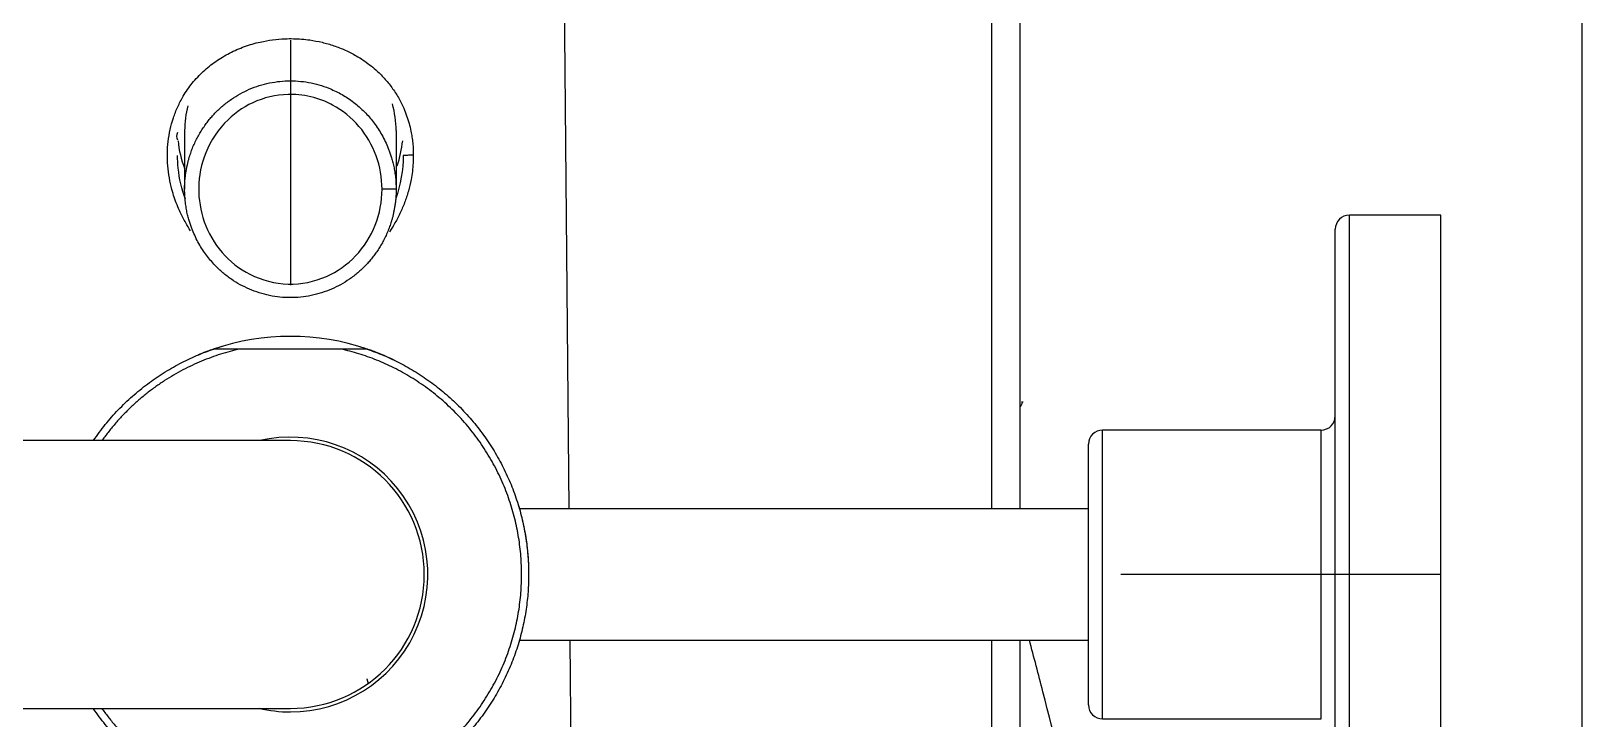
# Model space of a CAD drawing. Header units: millimetres. Extents: x -33000 to 294000, y 0 to 42408.
# Drawn here: x 94795 to 94905, y 17653.7 to 17702.5 of the extents above; entities that cross this region are included whole.
import ezdxf

# ---------------------------------------------------------------- set-up
doc = ezdxf.new("R2010")
doc.units = ezdxf.units.MM
doc.header["$LTSCALE"] = 50
doc.layers.add('arch', color=8, linetype='Continuous')

msp = doc.modelspace()

# ---------------------------------------------------------------- linework, layer by layer
at = {"layer": 'arch'}
for p, q in [((94905, 18123.96), (94905, 17223.73)), ((94833.16, 17668.61), (94832.8, 17709.96)), ((94813.39, 17701.88), (94813.39, 17684.49)), ((94805.89, 17695.46), (94805.89, 17691.3)), ((94888.5, 17638.46), (94888.5, 17689.46)), ((94895, 17689.46), (94888.5, 17689.46)), ((94895, 17638.46), (94895, 17689.46)), ((94887.5, 17639.46), (94887.5, 17688.46)), ((94871, 17653.71), (94871, 17674.21)), ((94886.5, 17674.21), (94871, 17674.21)), ((94886.5, 17653.71), (94886.5, 17674.21)), ((94813.39, 17673.46), (94754.44, 17673.46)), ((94870, 17654.71), (94870, 17673.21)), ((94870, 17668.61), (94829.64, 17668.61)), ((94895, 17663.96), (94872.29, 17663.96)), ((94829.64, 17659.31), (94870, 17659.31)), ((94833.39, 17642.16), (94833.24, 17659.31)), ((94754.44, 17654.46), (94813.39, 17654.46)), ((94871, 17653.71), (94886.5, 17653.71))]:
    msp.add_line(p, q, dxfattribs=at)
for centre, radius, start, end in [((94888.5, 17688.46), 1, 90, 180), ((94813.39, 17663.96), 16.9, 71.2171, 108.7829), ((94813.39, 17663.96), 16.9, 108.7819, 112.815), ((94813.39, 17663.96), 16.9, 64.1531, 71.2181), ((94886.5, 17675.21), 1, 270, 0), ((94813.39, 17663.96), 9.75, 270, 102.9994), ((94871, 17673.21), 1, 90, 180), ((94813.39, 17663.96), 9.5, 270, 90), ((94813.39, 17663.96), 9.75, 256.815, 270), ((94871, 17654.71), 1, 180, 270)]:
    msp.add_arc(centre, radius, start, end, dxfattribs=at)
for centre, major_axis, ratio, start_param, end_param in [((94813.39, 17695.46), (7.5, 0), 0.965926, 2.894781, 3.141593), ((94813.39, 17695.46), (7.5, 0), 0.965926, 0, 0.265955), ((94805.79, 17695.06), (0, 0.5), 0.939693, 1.027301, 2.114292), ((94813.39, 17695.46), (8, 0), 0.965926, 3.23427, 3.496985), ((94813.39, 17695.46), (8, 0), 0.965926, 5.953809, 6.190312)]:
    msp.add_ellipse(centre, major_axis=major_axis, ratio=ratio, start_param=start_param, end_param=end_param, dxfattribs=at)
for points, degree in [([(94863.14, 17668.61), (94863.14, 17911.96)], 1), ([(94865.14, 17911.96), (94865.14, 17668.61)], 1), ([(94820.89, 17695.46), (94820.89, 17691.3)], 1), ([(94821.39, 17693.7), (94821.39, 17692.66), (94821.2, 17691.62), (94820.86, 17690.64)], 3), ([(94820.89, 17691.3), (94819.89, 17691.3)], 1), ([(94816.99, 17679.96), (94809.79, 17679.96)], 1), ([(94863.14, 17585.29), (94863.14, 17659.31)], 1), ([(94865.14, 17659.31), (94865.14, 17584.34)], 1)]:
    msp.add_open_spline(points, degree=degree, dxfattribs=at)
for points, knots in [([(94806.31, 17688.36), (94806.19, 17688.54), (94805.93, 17688.97), (94805.61, 17689.58), (94805.35, 17690.19), (94805.15, 17690.73), (94804.96, 17691.37), (94804.8, 17692.11), (94804.68, 17692.97), (94804.65, 17693.83), (94804.71, 17694.69), (94804.85, 17695.54), (94805.04, 17696.23), (94805.23, 17696.76), (94805.4, 17697.15), (94805.58, 17697.54), (94805.81, 17697.95), (94806.09, 17698.39), (94806.43, 17698.84), (94806.81, 17699.27), (94807.21, 17699.66), (94807.64, 17700.04), (94808.1, 17700.38), (94808.58, 17700.69), (94809.08, 17700.97), (94809.6, 17701.22), (94810.14, 17701.43), (94810.69, 17701.61), (94811.35, 17701.78), (94812.13, 17701.92), (94812.91, 17701.99), (94813.6, 17701.99), (94814.19, 17701.96), (94814.87, 17701.89), (94815.64, 17701.74), (94816.48, 17701.5), (94817.29, 17701.18), (94817.98, 17700.83), (94818.55, 17700.47), (94819.01, 17700.14), (94819.41, 17699.81), (94819.76, 17699.49), (94820.05, 17699.18), (94820.33, 17698.86), (94820.67, 17698.41), (94821.06, 17697.82), (94821.4, 17697.14), (94821.64, 17696.52), (94821.82, 17695.98), (94821.94, 17695.47), (94822.02, 17695), (94822.07, 17694.57), (94822.11, 17694.14), (94822.11, 17693.85), (94822.11, 17693.71)], [0, 0, 0, 0, 0.020387, 0.046666, 0.06436, 0.081851, 0.0992, 0.125623, 0.151552, 0.177893, 0.203869, 0.230112, 0.256253, 0.269362, 0.282471, 0.295623, 0.308858, 0.326343, 0.343931, 0.361711, 0.379277, 0.39696, 0.414838, 0.432583, 0.450354, 0.468221, 0.486022, 0.503858, 0.521797, 0.548649, 0.575473, 0.593354, 0.611234, 0.62918, 0.656054, 0.682811, 0.709601, 0.736278, 0.754141, 0.771865, 0.789526, 0.802882, 0.816142, 0.829339, 0.84251, 0.869035, 0.895182, 0.912687, 0.930144, 0.947653, 0.960666, 0.973702, 0.986799, 1, 1, 1, 1]), ([(94805.89, 17691.3), (94805.89, 17691.3), (94805.89, 17691.41), (94805.89, 17691.62), (94805.91, 17691.93), (94805.94, 17692.22), (94805.98, 17692.5), (94806.03, 17692.77), (94806.08, 17693.02), (94806.13, 17693.25), (94806.19, 17693.47), (94806.25, 17693.68), (94806.32, 17693.86), (94806.38, 17694.04), (94806.47, 17694.28), (94806.6, 17694.58), (94806.77, 17694.93), (94806.96, 17695.27), (94807.16, 17695.59), (94807.37, 17695.89), (94807.58, 17696.18), (94807.81, 17696.45), (94808.14, 17696.81), (94808.59, 17697.23), (94809.19, 17697.69), (94809.82, 17698.08), (94810.48, 17698.41), (94811.18, 17698.67), (94811.91, 17698.86), (94812.65, 17698.97), (94813.39, 17699.01), (94814.13, 17698.97), (94814.87, 17698.86), (94815.6, 17698.67), (94816.37, 17698.38), (94817.18, 17697.97), (94818, 17697.4), (94818.73, 17696.74), (94819.37, 17695.99), (94819.91, 17695.15), (94820.24, 17694.45), (94820.43, 17693.95), (94820.53, 17693.67), (94820.62, 17693.36), (94820.71, 17693.01), (94820.78, 17692.63), (94820.84, 17692.22), (94820.88, 17691.77), (94820.89, 17691.46), (94820.89, 17691.3)], [0, 0, 0, 0, 0.000036, 0.013569, 0.026528, 0.038914, 0.050727, 0.061967, 0.072634, 0.082728, 0.092248, 0.101195, 0.10957, 0.117371, 0.124599, 0.141598, 0.158197, 0.174398, 0.190201, 0.205606, 0.220614, 0.235226, 0.249442, 0.281862, 0.313521, 0.344431, 0.374601, 0.406302, 0.437769, 0.469018, 0.500066, 0.53105, 0.562279, 0.593768, 0.625533, 0.665843, 0.707551, 0.750683, 0.789355, 0.830938, 0.87544, 0.886483, 0.898819, 0.912448, 0.927372, 0.943588, 0.961099, 0.979903, 1, 1, 1, 1]), ([(94819.89, 17691.3), (94819.89, 17690.43), (94819.73, 17689.57), (94819.09, 17687.95), (94818.62, 17687.2), (94817.43, 17685.96), (94816.72, 17685.46), (94815.1, 17684.74), (94814.16, 17684.55), (94812.3, 17684.6), (94811.36, 17684.84), (94809.77, 17685.65), (94809.1, 17686.18), (94807.99, 17687.46), (94807.56, 17688.2), (94807.01, 17689.77), (94806.88, 17690.59), (94806.9, 17692.25), (94807.07, 17693.1), (94807.74, 17694.77), (94808.28, 17695.58), (94809.56, 17696.8), (94810.25, 17697.26), (94811.81, 17697.89), (94812.69, 17698.05), (94814.14, 17698.01), (94814.72, 17697.92), (94815.65, 17697.63), (94816.03, 17697.47), (94817.09, 17696.89), (94817.73, 17696.38), (94818.78, 17695.15), (94819.2, 17694.44), (94819.75, 17692.92), (94819.89, 17692.11), (94819.89, 17691.3)], [0, 0, 0, 0, 0.062689, 0.062689, 0.125322, 0.125322, 0.186753, 0.186753, 0.25368, 0.25368, 0.32165, 0.32165, 0.38251, 0.38251, 0.44342, 0.44342, 0.502419, 0.502419, 0.563692, 0.563692, 0.632332, 0.632332, 0.691175, 0.691175, 0.754148, 0.754148, 0.795876, 0.795876, 0.825021, 0.825021, 0.88336, 0.88336, 0.941654, 0.941654, 1, 1, 1, 1]), ([(94805.94, 17690.6), (94805.68, 17691.31), (94805.51, 17692.05), (94805.41, 17693.1), (94805.39, 17693.4), (94805.39, 17693.7)], [0, 0, 0, 0, 0.715973, 0.715973, 1, 1, 1, 1]), ([(94822.11, 17693.71), (94822.11, 17693.52), (94822.1, 17693.14), (94822.05, 17692.57), (94821.94, 17691.9), (94821.77, 17691.16), (94821.5, 17690.35), (94821.16, 17689.56), (94820.8, 17688.87), (94820.53, 17688.45), (94820.41, 17688.27)], [0, 0, 0, 0, 0.097067, 0.195157, 0.294735, 0.441316, 0.590216, 0.737654, 0.886534, 1, 1, 1, 1]), ([(94820.89, 17691.3), (94820.89, 17691.2), (94820.89, 17690.98), (94820.87, 17690.68), (94820.84, 17690.38), (94820.8, 17690.1), (94820.75, 17689.84), (94820.7, 17689.59), (94820.65, 17689.35), (94820.59, 17689.14), (94820.53, 17688.93), (94820.46, 17688.74), (94820.4, 17688.57), (94820.31, 17688.33), (94820.18, 17688.03), (94820.01, 17687.67), (94819.82, 17687.33), (94819.62, 17687.01), (94819.41, 17686.71), (94819.2, 17686.43), (94818.97, 17686.16), (94818.64, 17685.8), (94818.19, 17685.37), (94817.59, 17684.91), (94816.96, 17684.52), (94816.3, 17684.2), (94815.6, 17683.94), (94814.87, 17683.75), (94814.13, 17683.63), (94813.64, 17683.61), (94813.14, 17683.61), (94812.65, 17683.63), (94811.91, 17683.75), (94811.18, 17683.94), (94810.49, 17684.2), (94809.82, 17684.52), (94809.19, 17684.91), (94808.59, 17685.37), (94808, 17685.93), (94807.41, 17686.62), (94806.87, 17687.45), (94806.54, 17688.15), (94806.35, 17688.66), (94806.25, 17688.94), (94806.16, 17689.25), (94806.07, 17689.59), (94806, 17689.97), (94805.94, 17690.39), (94805.9, 17690.83), (94805.89, 17691.14), (94805.89, 17691.3)], [0, 0, 0, 0, 0.013537, 0.0265, 0.03889, 0.050706, 0.061948, 0.072617, 0.082712, 0.092233, 0.101181, 0.109555, 0.117356, 0.124582, 0.141602, 0.158217, 0.174426, 0.190232, 0.205633, 0.220632, 0.235228, 0.249422, 0.281889, 0.313568, 0.34447, 0.374604, 0.406318, 0.437787, 0.469026, 0.500051, 0.500073, 0.531007, 0.562215, 0.593715, 0.625521, 0.655591, 0.686469, 0.718169, 0.7507, 0.789366, 0.83095, 0.875461, 0.8865, 0.898834, 0.912464, 0.927388, 0.943607, 0.961122, 0.979932, 1, 1, 1, 1]), ([(94808.5, 17680.13), (94808.27, 17680.06), (94807.9, 17679.94), (94807.54, 17679.81), (94807.4, 17679.76)], [0, 0, 0, 0, 0.619466, 1, 1, 1, 1]), ([(94819.38, 17679.76), (94819.27, 17679.8), (94818.9, 17679.94), (94818.52, 17680.06), (94818.25, 17680.14)], [0, 0, 0, 0, 0.28553, 1, 1, 1, 1]), ([(94809.79, 17679.96), (94809.62, 17679.96), (94809.46, 17679.96), (94809.21, 17679.96), (94809.12, 17679.96), (94808.96, 17679.96), (94808.88, 17679.96), (94808.71, 17679.96), (94808.63, 17679.96), (94808.51, 17679.96), (94808.47, 17679.96), (94808.38, 17679.96), (94808.35, 17679.96), (94808.29, 17679.96), (94808.27, 17679.96), (94808.23, 17679.96), (94808.21, 17679.96), (94808.17, 17679.96), (94808.15, 17679.96), (94808.12, 17679.96), (94808.1, 17679.96), (94808.07, 17679.96), (94808.07, 17679.96), (94808.05, 17679.96), (94808.04, 17679.96), (94808.02, 17679.96), (94808, 17679.96), (94807.98, 17679.96), (94807.97, 17679.96), (94807.96, 17679.96), (94807.95, 17679.96), (94807.95, 17679.96), (94807.95, 17679.96), (94807.95, 17679.96)], [0, 0, 0, 0, 0.25, 0.25, 0.375, 0.375, 0.5, 0.5, 0.625, 0.625, 0.6875, 0.6875, 0.75, 0.75, 0.78125, 0.78125, 0.8125, 0.8125, 0.84375, 0.84375, 0.875, 0.875, 0.890625, 0.890625, 0.90625, 0.90625, 0.9375, 0.9375, 0.96875, 0.96875, 0.984375, 0.984375, 1, 1, 1, 1]), ([(94818.83, 17679.96), (94818.83, 17679.96), (94818.83, 17679.96), (94818.83, 17679.96), (94818.82, 17679.96), (94818.81, 17679.96), (94818.8, 17679.96), (94818.78, 17679.96), (94818.78, 17679.96), (94818.76, 17679.96), (94818.75, 17679.96), (94818.73, 17679.96), (94818.71, 17679.96), (94818.69, 17679.96), (94818.68, 17679.96), (94818.66, 17679.96), (94818.65, 17679.96), (94818.62, 17679.96), (94818.61, 17679.96), (94818.55, 17679.96), (94818.51, 17679.96), (94818.43, 17679.96), (94818.39, 17679.96), (94818.31, 17679.96), (94818.27, 17679.96), (94818.15, 17679.96), (94818.07, 17679.96), (94817.9, 17679.96), (94817.82, 17679.96), (94817.66, 17679.96), (94817.57, 17679.96), (94817.32, 17679.96), (94817.16, 17679.96), (94816.99, 17679.96)], [0, 0, 0, 0, 0.015074, 0.015074, 0.030708, 0.030708, 0.061975, 0.061975, 0.077609, 0.077609, 0.093243, 0.093243, 0.12451, 0.12451, 0.140144, 0.140144, 0.155778, 0.155778, 0.187045, 0.187045, 0.24958, 0.24958, 0.312115, 0.312115, 0.37465, 0.37465, 0.49972, 0.49972, 0.62479, 0.62479, 0.74986, 0.74986, 1, 1, 1, 1]), ([(94865.16, 17675.86), (94865.19, 17675.89), (94865.23, 17675.94), (94865.27, 17676.04), (94865.3, 17676.13), (94865.3, 17676.19), (94865.3, 17676.23)], [0, 0, 0, 0, 0.262965, 0.520422, 0.767371, 1, 1, 1, 1]), ([(94865.3, 17676.22), (94865.31, 17676.22), (94865.31, 17676.22), (94865.32, 17676.22), (94865.33, 17676.22), (94865.33, 17676.22), (94865.34, 17676.22), (94865.34, 17676.22), (94865.35, 17676.22), (94865.35, 17676.22), (94865.36, 17676.22), (94865.36, 17676.22), (94865.36, 17676.22), (94865.36, 17676.22), (94865.36, 17676.22), (94865.36, 17676.22), (94865.36, 17676.22)], [0, 0, 0, 0, 0.062973, 0.131985, 0.201508, 0.271542, 0.342087, 0.413144, 0.484712, 0.556791, 0.629381, 0.702482, 0.776095, 0.850219, 0.924854, 1, 1, 1, 1]), ([(94829.53, 17668.96), (94829.53, 17668.96), (94829.54, 17668.95), (94829.55, 17668.9), (94829.57, 17668.84), (94829.59, 17668.79), (94829.6, 17668.73), (94829.62, 17668.67), (94829.63, 17668.64), (94829.64, 17668.62)], [0, 0, 0, 0, 0.209754, 0.465442, 0.594208, 0.723093, 0.821921, 0.927785, 1, 1, 1, 1]), ([(94829.83, 17667.87), (94829.83, 17667.86), (94829.84, 17667.83), (94829.85, 17667.77), (94829.87, 17667.69), (94829.9, 17667.58), (94829.93, 17667.43), (94829.96, 17667.26), (94829.99, 17667.11), (94830.02, 17666.97), (94830.04, 17666.87), (94830.05, 17666.8), (94830.06, 17666.74), (94830.07, 17666.68), (94830.08, 17666.61), (94830.09, 17666.52), (94830.11, 17666.43), (94830.14, 17666.22), (94830.17, 17665.96), (94830.21, 17665.67), (94830.23, 17665.44), (94830.24, 17665.22), (94830.26, 17665.01), (94830.27, 17664.83), (94830.27, 17664.73), (94830.27, 17664.69)], [0, 0, 0, 0, 0.007371, 0.040522, 0.0738, 0.107205, 0.17685, 0.238202, 0.291641, 0.337516, 0.376147, 0.393051, 0.40781, 0.431174, 0.453884, 0.475942, 0.5086, 0.540955, 0.669473, 0.732738, 0.795746, 0.857475, 0.918516, 0.96685, 1, 1, 1, 1]), ([(94875.21, 17622.82), (94874.43, 17625.84), (94872.44, 17633.58), (94869.61, 17644.57), (94867.27, 17653.68), (94866.13, 17658.09), (94865.81, 17659.31)], [0, 0, 0, 0, 0.248093, 0.632894, 0.898007, 1, 1, 1, 1]), ([(94818.92, 17656.2), (94818.92, 17656.22), (94818.91, 17656.27), (94818.88, 17656.37), (94818.86, 17656.47), (94818.84, 17656.53), (94818.84, 17656.55)], [0, 0, 0, 0, 0.125665, 0.478553, 0.836063, 1, 1, 1, 1])]:
    msp.add_open_spline(points, degree=3, knots=knots, dxfattribs=at)
for points, weights in [([(94822.11, 17693.71), (94821.39, 17693.71), (94821.39, 17693.7)], [1, 0.526205918563, 1]), ([(94799.43, 17673.48), (94802.61, 17678.14), (94807.95, 17679.96)], [0.89172290703, 0.880543169423, 0.966364835815]), ([(94809.79, 17679.96), (94803.69, 17678.58), (94800.05, 17673.5)], [1, 0.882080025819, 0.891071426285]), ([(94807.95, 17647.96), (94802.61, 17649.77), (94799.43, 17654.43)], [0.966364835815, 0.880543169423, 0.89172290703]), ([(94800.05, 17654.41), (94803.69, 17649.33), (94809.79, 17647.96)], [0.891071426285, 0.882080025819, 1])]:
    msp.add_rational_spline(points, weights, degree=2, dxfattribs=at)
for points, weights in [([(94816.99, 17647.96), (94829.79, 17650.84), (94829.79, 17663.96), (94829.79, 17677.08), (94816.99, 17679.96)], [1, 0.780868809443, 1, 0.780868809443, 1]), ([(94818.83, 17679.96), (94830.29, 17676.06), (94830.29, 17663.96), (94830.29, 17651.85), (94818.83, 17647.96)], [0.966364835815, 0.799223863212, 1, 0.799223863212, 0.966364835815])]:
    msp.add_rational_spline(points, weights, degree=2, knots=[0, 0, 0, 0.5, 0.5, 1, 1, 1], dxfattribs=at)

doc.saveas('drawing.dxf')
